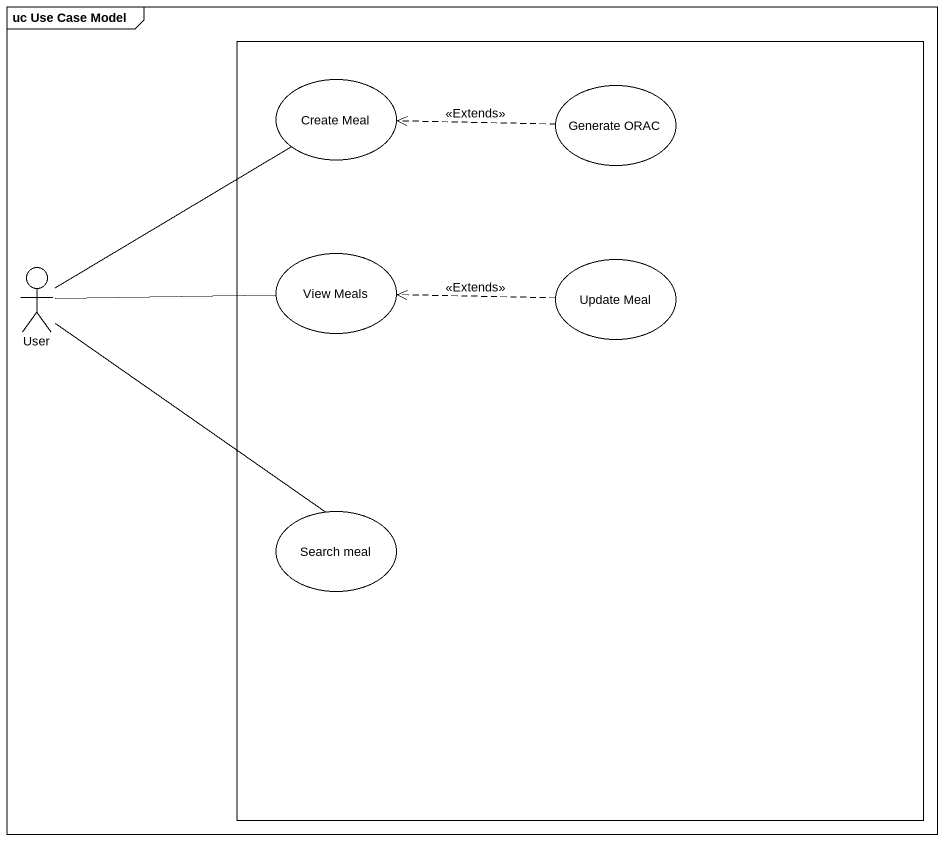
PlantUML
@startuml
mainframe uc Use Case Model
rectangle " " as rectangle1 {
  usecase "Create Meal" as Create_Meal
  usecase "Generate ORAC" as Generate_ORAC
  usecase "View Meals" as View_Meals
  usecase "Update Meal" as Update_Meal
  usecase "Search meal" as Search_meal
}
actor User
Generate_ORAC .left.> Create_Meal : <<Extends>>
User -up- Create_Meal
User -right- View_Meals
User -- Search_meal
Update_Meal .left.> View_Meals : <<Extends>>
@enduml
